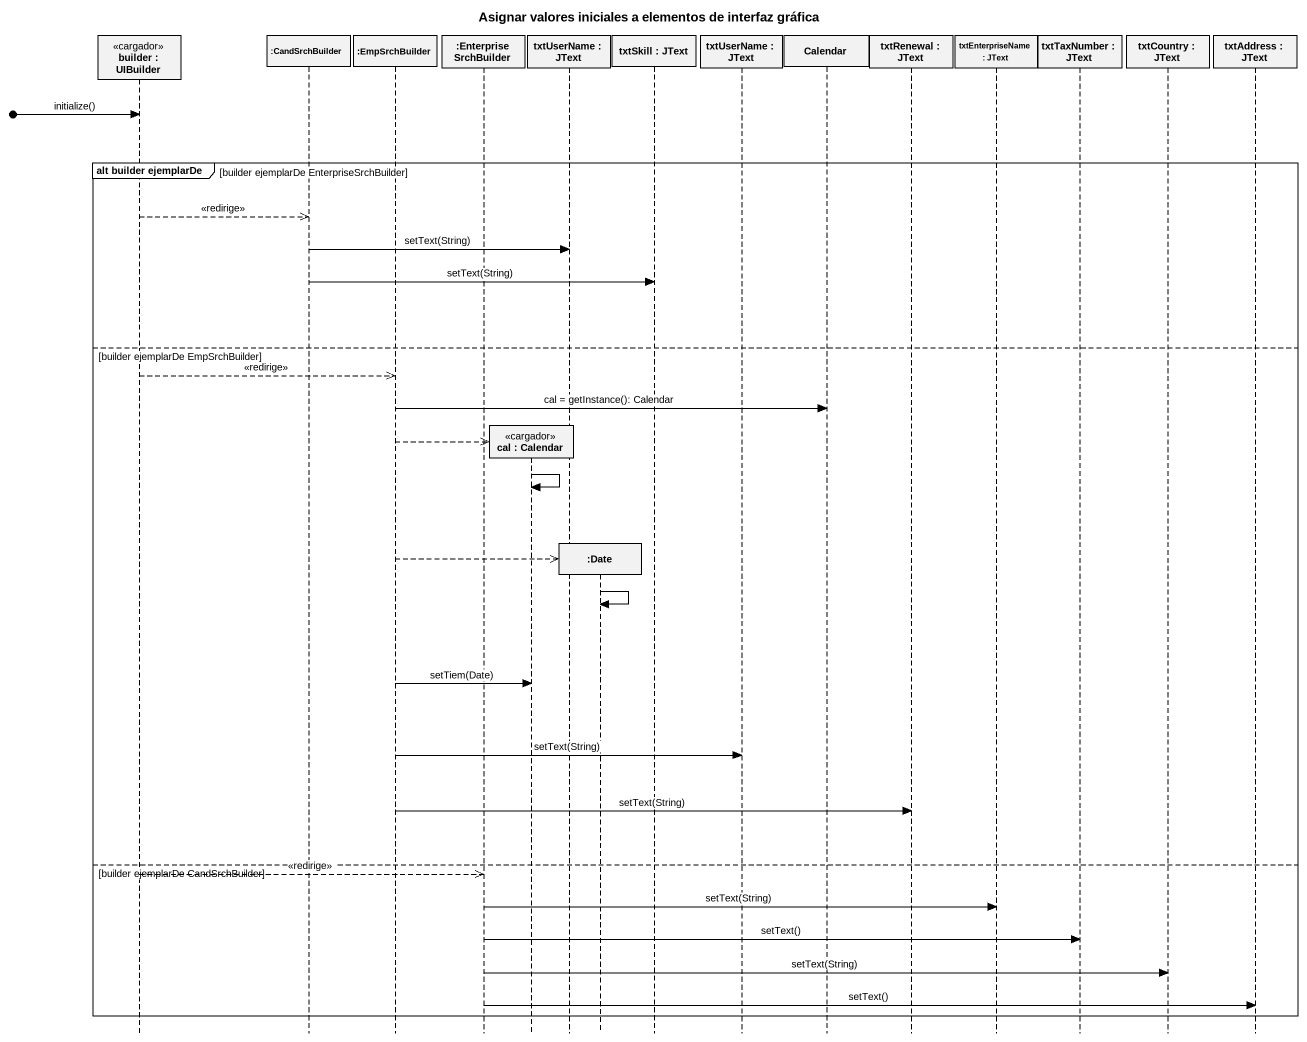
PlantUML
@startuml
title Asignar valores iniciales a elementos de interfaz gráfica
hide footbox
participant "builder : UIBuilder" as builder <<cargador>>
participant ":CandSrchBuilder" as CandSrchBuilder
participant ":EmpSrchBuilder" as EmpSrchBuilder
participant ":EnterpriseSrchBuilder" as EnterpriseSrchBuilder
participant "cal : Calendar" as cal <<cargador>>
participant "txtUserName : JText" as txtUserName
participant ":Date" as Date
participant "txtSkill : JText" as txtSkill
participant "txtUserName : JText" as txtUserName_2
participant Calendar
participant "txtRenewal : JText" as txtRenewal
participant "txtEnterpriseName : JText" as txtEnterpriseName
participant "txtTaxNumber : JText" as txtTaxNumber
participant "txtCountry : JText" as txtCountry
participant "txtAddress : JText" as txtAddress

[o-> builder : initialize()
group alt builder ejemplarDe [builder ejemplarDe EnterpriseSrchBuilder]
  builder -->> CandSrchBuilder : <<redirige>>
  CandSrchBuilder -> txtUserName : setText(String)
  CandSrchBuilder -> txtSkill : setText(String)
else builder ejemplarDe EmpSrchBuilder
  builder -->> EmpSrchBuilder : <<redirige>>
  EmpSrchBuilder -> Calendar : cal = getInstance(): Calendar
  EmpSrchBuilder -->> cal **
  cal -> cal
  EmpSrchBuilder -->> Date **
  Date -> Date
  EmpSrchBuilder -> cal : setTiem(Date)
  EmpSrchBuilder -> txtUserName_2 : setText(String)
  EmpSrchBuilder -> txtRenewal : setText(String)
else builder ejemplarDe CandSrchBuilder
  builder -->> EnterpriseSrchBuilder : <<redirige>>
  EnterpriseSrchBuilder -> txtEnterpriseName : setText(String)
  EnterpriseSrchBuilder -> txtTaxNumber : setText()
  EnterpriseSrchBuilder -> txtCountry : setText(String)
  EnterpriseSrchBuilder -> txtAddress : setText()
end
@enduml
